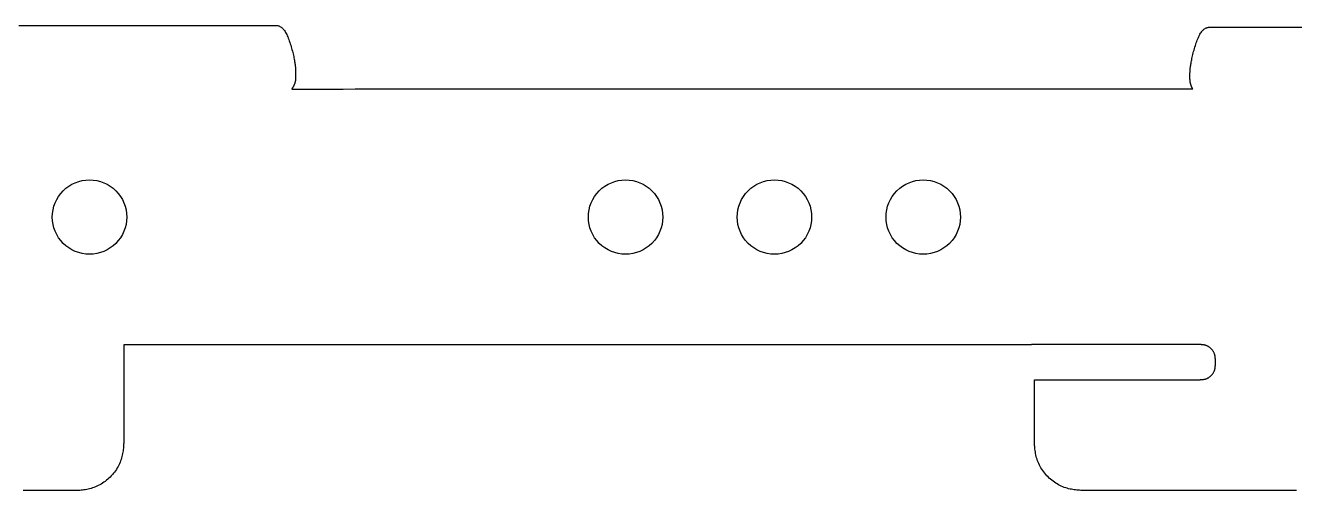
# Model space of a CAD drawing. Header units: millimetres. Extents: x 26 to 901, y 18 to 261.
# Drawn here: x 193.6 to 364.1, y 48 to 110.5 of the extents above; entities that cross this region are included whole.
import ezdxf

# ---------------------------------------------------------------- set-up
doc = ezdxf.new("R2010")
doc.units = ezdxf.units.MM

msp = doc.modelspace()

# ---------------------------------------------------------------- linework, layer by layer
at = {"flags": 128}
for points in [[(192.714597, 110.514576), (193.91815, 110.514734), (195.206287, 110.514903), (196.568434, 110.515082), (197.99402, 110.51527), (199.472469, 110.515463), (200.99321, 110.515663), (202.54567, 110.515867), (204.119276, 110.516074), (205.703455, 110.516281), (207.287635, 110.51649), (208.86124, 110.516696), (210.4137, 110.516901), (211.934442, 110.5171), (213.412892, 110.517293), (214.838476, 110.517481), (216.200624, 110.51766), (217.48876, 110.517829), (218.692313, 110.517988), (219.80071, 110.518132), (220.806021, 110.518264), (221.710887, 110.518383), (222.520599, 110.518489), (223.24044, 110.518584), (223.875697, 110.518668), (224.431658, 110.51874), (224.913608, 110.518804), (225.326834, 110.518858), (225.676622, 110.518904), (225.968259, 110.518942), (226.207031, 110.518973), (226.398226, 110.518999), (226.547127, 110.519018), (226.659024, 110.519032), (226.739203, 110.519043), (226.792948, 110.51905), (226.825549, 110.519055), (226.842289, 110.519057), (226.848456, 110.519058), (226.849337, 110.519058), (227.128041, 110.519069), (227.171896, 110.51897), (227.219684, 110.518261), (227.271162, 110.516335), (227.326081, 110.512579), (227.384194, 110.506389), (227.445258, 110.497151), (227.509025, 110.484259), (227.575248, 110.467101), (227.643682, 110.445071), (227.714079, 110.417558), (227.786195, 110.383952), (227.859781, 110.343645), (227.934593, 110.296028), (228.010385, 110.24049), (228.086909, 110.176423), (228.16392, 110.103219), (228.24117, 110.020266), (228.318415, 109.926957), (228.395407, 109.822682), (228.471901, 109.706832), (228.547668, 109.579063), (228.622556, 109.440099), (228.696431, 109.290928), (228.769156, 109.132539), (228.8406, 108.965923), (228.910625, 108.792066), (228.979099, 108.611958), (229.045886, 108.426588), (229.110852, 108.236945), (229.173863, 108.044018), (229.234785, 107.848796), (229.293481, 107.652268), (229.349819, 107.455421), (229.403664, 107.259247), (229.454881, 107.064733), (229.503334, 106.872869), (229.548891, 106.684643), (229.591417, 106.501044), (229.630777, 106.323061), (229.666837, 106.151684), (229.699512, 105.987711), (229.728924, 105.83118), (229.755245, 105.681945), (229.778646, 105.539853), (229.799299, 105.404753), (229.817375, 105.276498), (229.833047, 105.154935), (229.846486, 105.039914), (229.857864, 104.931287), (229.867352, 104.828901), (229.875122, 104.732607), (229.881346, 104.642257), (229.886196, 104.557697), (229.889843, 104.478778), (229.892459, 104.405352), (229.894216, 104.337267), (229.895285, 104.274372), (229.895838, 104.216518), (229.896047, 104.163555), (229.896134, 103.809316), (229.896138, 103.695845), (229.896135, 103.677989), (229.896108, 103.65852), (229.896034, 103.637533), (229.895889, 103.615114), (229.89565, 103.591359), (229.895292, 103.566354), (229.894794, 103.540194), (229.894129, 103.512967), (229.893275, 103.484764), (229.89221, 103.455678), (229.890906, 103.425798), (229.889345, 103.395216), (229.887499, 103.364021), (229.885345, 103.332305), (229.882862, 103.300161), (229.880024, 103.267677), (229.876807, 103.234943), (229.873189, 103.202053), (229.869146, 103.169097), (229.864654, 103.136165), (229.859694, 103.103333), (229.854268, 103.070624), (229.848384, 103.038046), (229.842046, 103.005604), (229.835265, 102.973308), (229.828044, 102.941163), (229.820391, 102.909178), (229.812313, 102.87736), (229.803816, 102.845716), (229.794909, 102.814255), (229.785596, 102.782982), (229.775885, 102.751905), (229.765784, 102.721033), (229.755297, 102.690372), (229.744434, 102.65993), (229.7332, 102.629714), (229.721601, 102.599731), (229.709646, 102.569989), (229.697339, 102.540496), (229.68469, 102.511259), (229.671712, 102.482292), (229.658454, 102.453642), (229.644973, 102.42536), (229.631329, 102.397502), (229.617576, 102.370117), (229.603773, 102.343262), (229.589977, 102.316988), (229.576246, 102.291349), (229.562636, 102.266396), (229.549204, 102.242184), (229.53601, 102.218765), (229.523109, 102.196193), (229.510558, 102.174521), (229.498416, 102.153802), (229.486739, 102.134087), (229.475586, 102.115432), (229.465012, 102.097887), (229.455076, 102.081508), (229.445835, 102.066347), (229.383385, 101.964204), (229.385907, 101.964204), (229.403559, 101.964207), (229.451474, 101.964213), (229.544782, 101.964225), (229.698614, 101.964245), (229.928103, 101.964275), (230.248375, 101.964317), (230.674566, 101.964372), (231.221805, 101.964443), (231.905223, 101.964532), (232.739951, 101.96464), (233.741121, 101.964771), (234.923863, 101.964925), (236.303308, 101.965104), (237.894588, 101.965311), (239.712833, 101.965547), (241.773174, 101.965815), (244.090744, 101.966116), (246.680671, 101.966453), (249.558088, 101.966827), (252.73056, 101.967239), (256.175391, 101.967688), (259.862318, 101.968167), (263.761079, 101.968674), (267.841414, 101.969205), (272.073057, 101.969754), (276.425749, 101.970321), (280.869228, 101.970898), (285.373231, 101.971483), (289.907495, 101.972073), (294.441759, 101.972663), (298.945763, 101.973248), (303.389241, 101.973827), (307.741933, 101.974392), (311.973577, 101.974942), (316.053911, 101.975473), (319.952672, 101.975979), (323.6396, 101.976459), (327.08443, 101.976907), (330.256902, 101.977319), (333.134319, 101.977693), (335.724246, 101.97803), (338.041816, 101.978331), (340.102157, 101.9786), (341.920402, 101.978836), (343.511682, 101.979043), (344.891127, 101.979223), (346.073869, 101.979376), (347.075039, 101.979506), (347.909768, 101.979615), (348.593186, 101.979704), (349.140424, 101.979775), (349.566615, 101.97983), (349.886889, 101.979872), (350.116376, 101.979902), (350.270208, 101.979922), (350.363516, 101.979934), (350.411431, 101.97994), (350.429083, 101.979943), (350.431606, 101.979943), (350.392595, 102.058456), (350.386459, 102.070813), (350.379778, 102.084297), (350.372595, 102.098859), (350.364955, 102.114447), (350.356896, 102.131011), (350.348461, 102.148499), (350.339692, 102.166864), (350.330631, 102.186053), (350.32132, 102.206015), (350.311801, 102.226702), (350.302116, 102.248062), (350.292305, 102.270044), (350.282412, 102.292599), (350.272477, 102.315675), (350.262545, 102.339223), (350.252655, 102.363193), (350.242849, 102.387533), (350.233171, 102.412193), (350.22366, 102.437123), (350.21436, 102.462271), (350.205307, 102.487596), (350.196509, 102.513086), (350.187972, 102.538736), (350.179699, 102.564541), (350.171694, 102.590497), (350.163962, 102.6166), (350.156506, 102.642847), (350.149331, 102.66923), (350.142441, 102.695747), (350.135839, 102.722395), (350.129529, 102.749167), (350.123516, 102.776058), (350.117803, 102.803066), (350.112397, 102.830186), (350.107298, 102.857414), (350.102513, 102.884743), (350.098043, 102.912173), (350.093896, 102.939695), (350.090072, 102.967308), (350.086578, 102.995006), (350.083414, 103.022773), (350.080565, 103.050546), (350.078017, 103.078249), (350.075751, 103.105807), (350.073752, 103.133143), (350.072002, 103.160184), (350.070486, 103.186853), (350.069186, 103.213075), (350.068086, 103.238775), (350.067169, 103.263877), (350.066418, 103.288306), (350.065817, 103.311987), (350.06535, 103.334842), (350.064999, 103.356799), (350.064748, 103.377781), (350.06458, 103.397712), (350.064478, 103.416518), (350.064426, 103.434122), (350.064408, 103.45045), (350.064411, 103.56059), (350.06436, 103.866605), (350.064381, 103.914828), (350.064573, 103.967791), (350.065107, 104.025646), (350.066156, 104.08854), (350.067892, 104.156626), (350.070484, 104.230053), (350.074106, 104.308971), (350.07893, 104.393533), (350.085127, 104.483885), (350.092869, 104.58018), (350.102326, 104.682568), (350.113673, 104.791198), (350.127079, 104.906221), (350.142718, 105.027787), (350.160759, 105.156047), (350.181376, 105.29115), (350.204739, 105.433248), (350.231022, 105.582488), (350.260394, 105.739024), (350.293029, 105.903004), (350.329046, 106.074389), (350.368364, 106.25238), (350.410846, 106.435987), (350.456359, 106.624222), (350.504768, 106.816097), (350.55594, 107.010621), (350.60974, 107.206805), (350.666033, 107.403662), (350.724686, 107.600202), (350.785564, 107.795436), (350.848532, 107.988374), (350.913457, 108.178029), (350.980203, 108.36341), (351.048637, 108.54353), (351.118625, 108.717399), (351.190032, 108.884027), (351.262724, 109.042427), (351.336565, 109.191609), (351.411423, 109.330585), (351.487163, 109.458363), (351.563632, 109.574224), (351.640602, 109.67851), (351.717827, 109.771829), (351.795059, 109.85479), (351.872054, 109.928004), (351.948565, 109.992079), (352.024344, 110.047625), (352.099146, 110.095251), (352.172724, 110.135566), (352.244833, 110.169179), (352.315223, 110.196699), (352.383653, 110.218736), (352.449872, 110.235899), (352.513635, 110.248798), (352.574697, 110.25804), (352.632809, 110.264237), (352.687728, 110.267997), (352.739205, 110.269927), (352.786994, 110.270641), (353.109552, 110.270756), (353.110433, 110.270756), (353.1166, 110.270757), (353.133341, 110.270759), (353.165941, 110.270764), (353.219687, 110.270771), (353.299865, 110.27078), (353.411762, 110.270796), (353.560664, 110.270815), (353.751858, 110.270841), (353.99063, 110.270871), (354.282267, 110.27091), (354.632055, 110.270956), (355.045281, 110.27101), (355.527231, 110.271074), (356.083192, 110.271146), (356.718449, 110.27123), (357.438291, 110.271325), (358.248002, 110.271431), (359.152869, 110.271549), (360.158179, 110.271682), (361.266576, 110.271826), (362.470129, 110.271984), (363.758265, 110.272154), (365.120413, 110.272332)], [(364.379766, 47.994521), (363.86852, 47.994458), (363.293448, 47.994389), (362.650793, 47.994311), (361.936801, 47.994224), (361.149595, 47.994129), (360.294808, 47.994026), (359.379947, 47.993914), (358.412523, 47.993798), (357.400044, 47.993675), (356.350019, 47.993548), (355.269958, 47.993417), (354.16737, 47.993284), (353.049763, 47.993148), (351.924647, 47.993012), (350.799531, 47.992876), (349.681925, 47.992741), (348.579336, 47.992607), (347.499275, 47.992476), (346.449251, 47.99235), (345.436772, 47.992227), (344.469347, 47.992109), (343.554487, 47.991999), (342.699699, 47.991895), (341.912493, 47.9918), (341.198502, 47.991713), (340.555847, 47.991636), (339.980774, 47.991565), (339.469528, 47.991504), (339.018356, 47.991449), (338.623501, 47.991401), (338.281211, 47.99136), (337.987729, 47.991325), (337.739302, 47.991294), (337.532176, 47.99127), (337.362596, 47.991248), (337.226806, 47.991233), (337.121052, 47.99122), (337.04158, 47.99121), (336.984637, 47.991203), (336.946465, 47.991198), (336.923312, 47.991196), (336.911422, 47.991194), (336.907042, 47.991193), (336.906417, 47.991193), (336.196798, 47.991091), (336.085138, 47.991148), (335.963463, 47.991638), (335.832401, 47.992998), (335.692581, 47.995663), (335.544633, 48.000068), (335.389186, 48.00665), (335.226868, 48.015844), (335.058307, 48.028083), (334.884134, 48.043806), (334.704978, 48.063448), (334.521466, 48.087442), (334.334228, 48.116227), (334.143894, 48.150236), (333.95109, 48.189904), (333.756448, 48.235669), (333.560595, 48.287965), (333.364161, 48.347229), (333.167776, 48.413894), (332.972065, 48.488397), (332.777661, 48.571174), (332.585143, 48.66253), (332.394897, 48.762257), (332.207263, 48.870015), (332.02258, 48.985467), (331.841186, 49.108273), (331.663421, 49.238094), (331.489621, 49.374594), (331.320128, 49.517431), (331.155279, 49.666269), (330.995412, 49.820768), (330.840868, 49.98059), (330.691983, 50.145397), (330.549098, 50.314848), (330.412551, 50.488606), (330.282679, 50.666334), (330.159824, 50.847689), (330.044323, 51.032338), (329.936514, 51.219937), (329.836736, 51.410152), (329.745329, 51.602641), (329.662502, 51.797019), (329.587948, 51.992703), (329.521233, 52.189067), (329.46192, 52.38548), (329.409575, 52.581314), (329.363762, 52.77594), (329.324045, 52.968727), (329.289989, 53.159048), (329.26116, 53.346273), (329.23712, 53.529774), (329.217436, 53.708921), (329.201671, 53.883085), (329.18939, 54.051638), (329.180158, 54.21395), (329.17354, 54.369392), (329.169099, 54.517335), (329.166401, 54.65715), (329.165009, 54.788209), (329.16449, 54.90988), (329.164343, 55.73114), (329.164343, 55.731289), (329.164343, 55.732331), (329.164342, 55.735164), (329.164341, 55.740678), (329.16434, 55.749771), (329.164338, 55.763335), (329.164335, 55.782264), (329.164331, 55.807454), (329.164326, 55.839799), (329.16432, 55.880192), (329.164312, 55.929529), (329.164304, 55.988703), (329.164293, 56.058609), (329.16428, 56.140141), (329.164266, 56.234194), (329.16425, 56.34166), (329.164232, 56.463437), (329.164211, 56.600418), (329.164187, 56.753495), (329.164162, 56.923565), (329.164133, 57.111073), (329.164102, 57.31468), (329.164069, 57.532596), (329.164034, 57.763031), (329.163998, 58.0042), (329.163959, 58.254311), (329.16392, 58.511576), (329.16388, 58.774208), (329.16384, 59.040417), (329.163799, 59.308414), (329.163759, 59.576412), (329.163718, 59.842621), (329.163678, 60.105252), (329.163639, 60.362518), (329.163601, 60.612629), (329.163565, 60.853797), (329.16353, 61.084233), (329.163496, 61.302149), (329.163466, 61.505755), (329.163438, 61.693264), (329.163412, 61.863333), (329.163388, 62.016411), (329.163367, 62.153391), (329.163349, 62.275167), (329.163332, 62.382635), (329.163319, 62.476687), (329.163306, 62.55822), (329.163296, 62.628125), (329.163286, 62.6873), (329.16328, 62.736636), (329.163273, 62.777029), (329.163268, 62.809374), (329.163264, 62.834564), (329.163261, 62.853493), (329.163259, 62.867058), (329.163258, 62.876149), (329.163257, 62.881665), (329.163256, 62.884496), (329.163257, 62.885539), (329.163256, 62.885689), (329.163713, 62.885689), (329.166914, 62.885689), (329.1756, 62.88569), (329.192515, 62.885693), (329.220401, 62.885696), (329.262004, 62.885702), (329.320063, 62.88571), (329.397325, 62.885721), (329.496529, 62.885735), (329.620421, 62.885751), (329.771742, 62.885772), (329.953235, 62.885797), (330.167646, 62.885826), (330.417715, 62.88586), (330.706185, 62.8859), (331.035801, 62.885945), (331.409303, 62.885995), (331.829437, 62.886053), (332.298945, 62.886117), (332.820569, 62.886188), (333.395682, 62.886266), (334.020168, 62.886351), (334.688541, 62.886443), (335.395317, 62.886539), (336.135008, 62.88664), (336.90213, 62.886744), (337.691195, 62.886852), (338.496718, 62.886962), (339.313212, 62.887074), (340.135194, 62.887186), (340.957175, 62.887298), (341.77367, 62.88741), (342.579192, 62.887519), (343.368257, 62.887627), (344.135379, 62.887731), (344.875071, 62.887833), (345.581847, 62.887928), (346.250219, 62.88802), (346.874707, 62.888105), (347.449819, 62.888184), (347.971443, 62.888255), (348.44095, 62.888319), (348.861084, 62.888376), (349.234587, 62.888428), (349.564202, 62.888472), (349.852672, 62.888511), (350.102742, 62.888545), (350.317152, 62.888575), (350.498646, 62.8886), (350.649968, 62.88862), (350.773859, 62.888637), (350.873063, 62.888651), (350.950324, 62.888661), (351.008384, 62.888669), (351.049986, 62.888675), (351.077873, 62.888679), (351.094787, 62.888681), (351.103474, 62.888682), (351.106674, 62.888682), (351.107131, 62.888682), (351.323902, 62.888706), (351.358012, 62.888732), (351.395182, 62.88889), (351.435221, 62.889315), (351.477938, 62.890136), (351.523142, 62.891488), (351.570643, 62.893503), (351.620247, 62.896312), (351.671765, 62.90005), (351.725005, 62.904847), (351.779776, 62.910837), (351.835887, 62.918151), (351.893147, 62.926923), (351.951364, 62.937286), (352.010348, 62.94937), (352.069906, 62.96331), (352.129849, 62.979236), (352.189986, 62.997282), (352.250123, 63.017581), (352.310071, 63.040264), (352.369639, 63.065464), (352.428649, 63.093274), (352.486981, 63.123632), (352.544531, 63.156434), (352.601193, 63.191576), (352.656862, 63.228955), (352.711432, 63.26847), (352.764797, 63.310018), (352.816854, 63.353494), (352.867494, 63.398796), (352.916614, 63.445822), (352.964108, 63.494469), (353.00987, 63.544633), (353.053796, 63.596212), (353.09578, 63.649102), (353.135716, 63.703202), (353.173499, 63.758406), (353.209024, 63.814614), (353.242184, 63.871723), (353.272876, 63.929628), (353.300992, 63.988228), (353.326469, 64.047405), (353.349399, 64.106981), (353.369917, 64.166764), (353.388157, 64.226565), (353.404253, 64.28619), (353.418339, 64.345449), (353.430549, 64.404149), (353.441017, 64.462099), (353.449877, 64.519108), (353.457263, 64.574982), (353.46331, 64.629532), (353.46815, 64.682566), (353.471919, 64.733891), (353.47475, 64.783316), (353.476777, 64.830649), (353.478134, 64.8757), (353.478956, 64.918276), (353.479375, 64.958185), (353.479528, 64.995237), (353.479522, 65.245326), (353.479445, 65.461301), (353.47941, 65.495285), (353.479241, 65.532317), (353.478805, 65.572206), (353.477966, 65.61476), (353.476594, 65.659788), (353.474553, 65.707098), (353.471711, 65.756499), (353.467935, 65.807799), (353.463091, 65.860807), (353.457045, 65.915332), (353.449665, 65.971182), (353.440816, 66.028164), (353.430366, 66.086089), (353.418181, 66.144765), (353.404128, 66.204), (353.388074, 66.263602), (353.369885, 66.32338), (353.349427, 66.383143), (353.326568, 66.442699), (353.301174, 66.501857), (353.273152, 66.56044), (353.242564, 66.61833), (353.209516, 66.675425), (353.174111, 66.73162), (353.136453, 66.786814), (353.096645, 66.840902), (353.054791, 66.893784), (353.010995, 66.945355), (352.965361, 66.995512), (352.917992, 67.044152), (352.868992, 67.091173), (352.818465, 67.13647), (352.766514, 67.179943), (352.713244, 67.221486), (352.658758, 67.260998), (352.60316, 67.298374), (352.546553, 67.333514), (352.489041, 67.366313), (352.430729, 67.396668), (352.371719, 67.424475), (352.312131, 67.449674), (352.252142, 67.472354), (352.191945, 67.49265), (352.131733, 67.510693), (352.071698, 67.526618), (352.012034, 67.540554), (351.952934, 67.552635), (351.894591, 67.562995), (351.837195, 67.571764), (351.780942, 67.579076), (351.726024, 67.585063), (351.672633, 67.589858), (351.620963, 67.593593), (351.571205, 67.596399), (351.523554, 67.598412), (351.478201, 67.599761), (351.435341, 67.60058), (351.395165, 67.601002), (351.357865, 67.601159), (351.106106, 67.601195), (351.105644, 67.601195), (351.102406, 67.601195), (351.093617, 67.601193), (351.076504, 67.601191), (351.048288, 67.601188), (351.006197, 67.601182), (350.947454, 67.601175), (350.869284, 67.601165), (350.768912, 67.601151), (350.643563, 67.601135), (350.490461, 67.601115), (350.306831, 67.601091), (350.089899, 67.601063), (349.836887, 67.60103), (349.545023, 67.600992), (349.211529, 67.600949), (348.833632, 67.6009), (348.408555, 67.600845), (347.933523, 67.600783), (347.405761, 67.600715), (346.823881, 67.600639), (346.192047, 67.600557), (345.515809, 67.60047), (344.800718, 67.600376), (344.052323, 67.600279), (343.276175, 67.600178), (342.477826, 67.600075), (341.662825, 67.599968), (340.836722, 67.599861), (340.005069, 67.599753), (339.173417, 67.599645), (338.347315, 67.599538), (337.532314, 67.599432), (336.733965, 67.599329), (335.957817, 67.599228), (335.209422, 67.599131), (334.49433, 67.599037), (333.818092, 67.598949), (333.186258, 67.598868), (332.604379, 67.598792), (332.076617, 67.598724), (331.601585, 67.598662), (331.176508, 67.598607), (330.79861, 67.598558), (330.465117, 67.598515), (330.173251, 67.598476), (329.920241, 67.598443), (329.703308, 67.598415), (329.519678, 67.598391), (329.366576, 67.598372), (329.241227, 67.598355), (329.140856, 67.598342), (329.062686, 67.598332), (329.003943, 67.598325), (328.961852, 67.598319), (328.933636, 67.598315), (328.916521, 67.598313), (328.907734, 67.598312), (328.904495, 67.598312), (328.904034, 67.598312), (328.884764, 67.598296), (328.881732, 67.598293), (328.878425, 67.598289), (328.874859, 67.598282), (328.871047, 67.598272), (328.867006, 67.598259), (328.862749, 67.598238), (328.858291, 67.598211), (328.853646, 67.598178), (328.848832, 67.598135), (328.84386, 67.598082), (328.838745, 67.598019), (328.833504, 67.597943), (328.82815, 67.597854), (328.822697, 67.597752), (328.817162, 67.597634), (328.811558, 67.5975), (328.805901, 67.597349), (328.800204, 67.597179), (328.794483, 67.59699), (328.788752, 67.596781), (328.783024, 67.596551), (328.777301, 67.596298), (328.771583, 67.596025), (328.765869, 67.595732), (328.760162, 67.595416), (328.754459, 67.595082), (328.748762, 67.594726), (328.74307, 67.594349), (328.737384, 67.593953), (328.731702, 67.593537), (328.726027, 67.593101), (328.720357, 67.592646), (328.714693, 67.592171), (328.709034, 67.591678), (328.703381, 67.591165), (328.697734, 67.590634), (328.692092, 67.590083), (328.686456, 67.589515), (328.680827, 67.588929), (328.675202, 67.588323), (328.669587, 67.587702), (328.663992, 67.587064), (328.658429, 67.586415), (328.652913, 67.585756), (328.647458, 67.585092), (328.642077, 67.584423), (328.636782, 67.583754), (328.63159, 67.583087), (328.626512, 67.582425), (328.621563, 67.581772), (328.616755, 67.581129), (328.612103, 67.5805), (328.607621, 67.579888), (328.603322, 67.579295), (328.599219, 67.578724), (328.595325, 67.578178), (328.591656, 67.577661), (328.588223, 67.577175), (328.585042, 67.576723), (328.563589, 67.573666), (328.561052, 67.573665), (328.543295, 67.573663), (328.495096, 67.573656), (328.401236, 67.573644), (328.246494, 67.573624), (328.015649, 67.573594), (327.69348, 67.573552), (327.264768, 67.573496), (326.714292, 67.573424), (326.02683, 67.573335), (325.187163, 67.573225), (324.180069, 67.573093), (322.990329, 67.572938), (321.602722, 67.572756), (320.002027, 67.572547), (318.173023, 67.572308), (316.100491, 67.572038), (313.76921, 67.571734), (311.163958, 67.571394), (308.269516, 67.571016), (305.078273, 67.570599), (301.613059, 67.570146), (297.904318, 67.569662), (293.982488, 67.56915), (289.878012, 67.568614), (285.62133, 67.568058), (281.242884, 67.567487), (276.773113, 67.566902), (272.242462, 67.566311), (267.681369, 67.565715), (263.120276, 67.565119), (258.589624, 67.564528), (254.119855, 67.563944), (249.741408, 67.563372), (245.484726, 67.562817), (241.38025, 67.562281), (237.45842, 67.561769), (233.749679, 67.561285), (230.284466, 67.560832), (227.093223, 67.560415), (224.198781, 67.560037), (221.593528, 67.559697), (219.262247, 67.559393), (217.189714, 67.559122), (215.360712, 67.558884), (213.760016, 67.558674), (212.372409, 67.558493), (211.182669, 67.558337), (210.175575, 67.558206), (209.335908, 67.558096), (208.648446, 67.558007), (208.09797, 67.557934), (207.669258, 67.557878), (207.347089, 67.557836), (207.116244, 67.557807), (206.961502, 67.557787), (206.867642, 67.557774), (206.819443, 67.557768), (206.801686, 67.557766), (206.79915, 67.557765), (206.799149, 67.557518), (206.79915, 67.555791), (206.79915, 67.551104), (206.799151, 67.541975), (206.799153, 67.526926), (206.799155, 67.504474), (206.799159, 67.473142), (206.799164, 67.431447), (206.79917, 67.37791), (206.799178, 67.31105), (206.799187, 67.229387), (206.799198, 67.131441), (206.799212, 67.015732), (206.799227, 66.880778), (206.799246, 66.725101), (206.799265, 66.547219), (206.799289, 66.345653), (206.799315, 66.118921), (206.799344, 65.865544), (206.799376, 65.584042), (206.799412, 65.273675), (206.799451, 64.936661), (206.799492, 64.575964), (206.799536, 64.194541), (206.799582, 63.795356), (206.79963, 63.381367), (206.799679, 62.955536), (206.799729, 62.520825), (206.799779, 62.08019), (206.799831, 61.636596), (206.799881, 61.193002), (206.799932, 60.752369), (206.799982, 60.317656), (206.800031, 59.891825), (206.800078, 59.477837), (206.800125, 59.078651), (206.800169, 58.69723), (206.800211, 58.336531), (206.800249, 57.999519), (206.800285, 57.68915), (206.800317, 57.407648), (206.800346, 57.154272), (206.800373, 56.92754), (206.800395, 56.725974), (206.800416, 56.548091), (206.800434, 56.392414), (206.800449, 56.257461), (206.800463, 56.141752), (206.800474, 56.043805), (206.800483, 55.962142), (206.800491, 55.895283), (206.800497, 55.841745), (206.800502, 55.800051), (206.800506, 55.768718), (206.800509, 55.746267), (206.80051, 55.731217), (206.800511, 55.722089), (206.800512, 55.717401), (206.800511, 55.715674), (206.800512, 55.715427), (206.800576, 55.005826), (206.800514, 54.894169), (206.800018, 54.772496), (206.798651, 54.641437), (206.795979, 54.501622), (206.791565, 54.353678), (206.784976, 54.198234), (206.775775, 54.03592), (206.763527, 53.867365), (206.747796, 53.693197), (206.728147, 53.514046), (206.704145, 53.33054), (206.675354, 53.143307), (206.641338, 52.952979), (206.601661, 52.760182), (206.55589, 52.565546), (206.503588, 52.3697), (206.44432, 52.173273), (206.37765, 51.976894), (206.303142, 51.781192), (206.220362, 51.586796), (206.129003, 51.394286), (206.029274, 51.20405), (205.921515, 51.016425), (205.806062, 50.83175), (205.683257, 50.650365), (205.553436, 50.472608), (205.416939, 50.298818), (205.274103, 50.129332), (205.125268, 49.96449), (204.970771, 49.804631), (204.810954, 49.650094), (204.646151, 49.501215), (204.476704, 49.358335), (204.30295, 49.221792), (204.125228, 49.091925), (203.943876, 48.969073), (203.759234, 48.853572), (203.571639, 48.745764), (203.381431, 48.645986), (203.188947, 48.554577), (202.994575, 48.471747), (202.798896, 48.397189), (202.602538, 48.330467), (202.406131, 48.271147), (202.210302, 48.218795), (202.015683, 48.172973), (201.8229, 48.133247), (201.632585, 48.099181), (201.445365, 48.070341), (201.261869, 48.046291), (201.082727, 48.026595), (200.908568, 48.010819), (200.74002, 47.998527), (200.577713, 47.989284), (200.422276, 47.982654), (200.274336, 47.978203), (200.134525, 47.975494), (200.00347, 47.974093), (199.881802, 47.973565), (199.060566, 47.973353), (199.05994, 47.973353), (199.05556, 47.973353), (199.04367, 47.973351), (199.020517, 47.973349), (198.982346, 47.973343), (198.925402, 47.973337), (198.84593, 47.973327), (198.740177, 47.973314), (198.604388, 47.973298), (198.434806, 47.973277), (198.22768, 47.973253), (197.979253, 47.973222), (197.685772, 47.973187), (197.343482, 47.973145), (196.948628, 47.973097), (196.497454, 47.973043), (195.986209, 47.972981), (195.411136, 47.972911), (194.768481, 47.972833), (194.054489, 47.972747), (193.267283, 47.972651)]]:
    msp.add_lwpolyline(points, dxfattribs=at)
for points in [[(207.198725, 84.75144, -0.414214), (202.198725, 79.75144, -0.414214), (197.198725, 84.75144, -0.414214), (202.198725, 89.75144, -0.414214), (207.198725, 84.75144)], [(279.228083, 84.75144, -0.414214), (274.228083, 79.75144, -0.414214), (269.228083, 84.75144, -0.414214), (274.228083, 89.75144, -0.414214), (279.228083, 84.75144)], [(299.228083, 84.75144, -0.414214), (294.228083, 79.75144, -0.414214), (289.228083, 84.75144, -0.414214), (294.228083, 89.75144, -0.414214), (299.228083, 84.75144)], [(319.228083, 84.75144, -0.414214), (314.228083, 79.75144, -0.414214), (309.228083, 84.75144, -0.414214), (314.228083, 89.75144, -0.414214), (319.228083, 84.75144)]]:
    msp.add_lwpolyline(points, format="xyb", dxfattribs=at)

doc.saveas('drawing.dxf')
